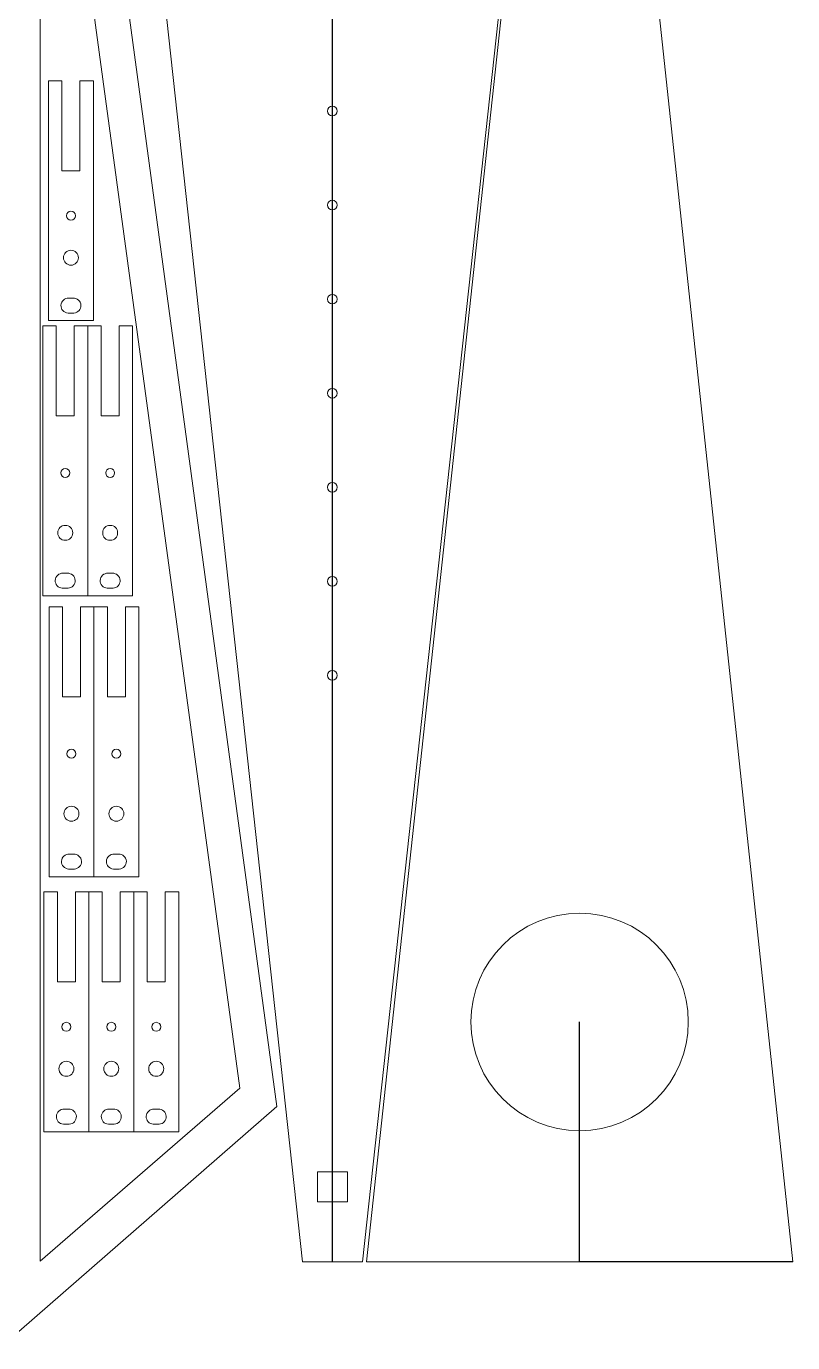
# Model space of a CAD drawing. Header units: inches. Extents: x 10.9 to 61.7, y -4.2 to 41.9.
# Drawn here: x 48.94 to 61.74, y -0.12 to 21.84 of the extents above; entities that cross this region are included whole.
import ezdxf

# ---------------------------------------------------------------- set-up
doc = ezdxf.new("R2010")
doc.units = ezdxf.units.IN
doc.header["$MEASUREMENT"] = 0
doc.layers.get('0').update_dxf_attribs({"plot": 0})
doc.layers.add('cut', color=6, linetype='Continuous', lineweight=0)

msp = doc.modelspace()

# ---------------------------------------------------------------- linework, layer by layer
for p, q in [((54.052, 1.233), (54.052, 33.233)), ((54.052, 1.233), (54.052, 11.014)), ((58.178, 1.233), (58.178, 5.233)), ((61.736, 1.233), (58.178, 1.233))]:
    msp.add_line(p, q)
at = {"layer": 'cut'}
for p, q in [((50.052, 33.233), (53.552, 1.233)), ((54.552, 1.233), (58.052, 33.233)), ((49.537, 30.309), (53.126, 3.821)), ((49.173, 28.645), (49.173, 1.244)), ((52.507, 4.129), (49.173, 28.645)), ((54.622, 1.233), (57.502, 27.864)), ((61.736, 1.233), (58.886, 27.864)), ((49.537, 20.93), (49.312, 20.93)), ((49.312, 16.93), (49.312, 20.93)), ((49.537, 19.43), (49.537, 20.93)), ((50.062, 20.93), (49.837, 20.93)), ((49.837, 20.93), (49.837, 19.43)), ((50.062, 16.93), (50.062, 20.93)), ((49.837, 19.43), (49.537, 19.43)), ((50.062, 16.93), (49.312, 16.93)), ((49.442, 16.841), (49.217, 16.841)), ((49.217, 16.841), (49.217, 12.341)), ((49.442, 15.341), (49.442, 16.841)), ((49.967, 16.841), (49.742, 16.841)), ((49.742, 16.841), (49.742, 15.341)), ((50.192, 16.841), (49.967, 16.841)), ((49.967, 12.341), (49.967, 16.841)), ((50.192, 15.341), (50.192, 16.841)), ((50.717, 16.841), (50.492, 16.841)), ((50.492, 16.841), (50.492, 15.341)), ((50.717, 16.841), (50.717, 12.341)), ((49.742, 15.341), (49.442, 15.341)), ((50.492, 15.341), (50.192, 15.341)), ((49.967, 12.341), (49.217, 12.341)), ((50.717, 12.341), (49.967, 12.341)), ((49.546, 12.156), (49.321, 12.156)), ((49.321, 12.156), (49.321, 7.656)), ((49.546, 10.656), (49.546, 12.156)), ((50.071, 12.156), (49.846, 12.156)), ((49.846, 12.156), (49.846, 10.656)), ((50.296, 12.156), (50.071, 12.156)), ((50.071, 7.656), (50.071, 12.156)), ((50.296, 10.656), (50.296, 12.156)), ((50.821, 12.156), (50.596, 12.156)), ((50.596, 12.156), (50.596, 10.656)), ((50.821, 7.656), (50.821, 12.156)), ((49.846, 10.656), (49.546, 10.656)), ((50.596, 10.656), (50.296, 10.656)), ((50.071, 7.656), (49.321, 7.656)), ((50.821, 7.656), (50.071, 7.656)), ((49.461, 7.402), (49.236, 7.402)), ((49.236, 7.402), (49.236, 3.402)), ((49.461, 5.902), (49.461, 7.402)), ((49.986, 7.402), (49.761, 7.402)), ((49.761, 7.402), (49.761, 5.902)), ((50.211, 7.402), (49.986, 7.402)), ((49.986, 3.402), (49.986, 7.402)), ((50.211, 5.902), (50.211, 7.402)), ((50.736, 7.402), (50.511, 7.402)), ((50.511, 7.402), (50.511, 5.902)), ((50.961, 7.402), (50.736, 7.402)), ((50.736, 3.402), (50.736, 7.402)), ((50.961, 5.902), (50.961, 7.402)), ((51.486, 7.402), (51.261, 7.402)), ((51.261, 7.402), (51.261, 5.902)), ((51.486, 7.402), (51.486, 3.402)), ((49.761, 5.902), (49.461, 5.902)), ((50.511, 5.902), (50.211, 5.902)), ((51.261, 5.902), (50.961, 5.902)), ((49.173, 1.244), (52.507, 4.129)), ((48.598, -0.116), (53.126, 3.821)), ((49.986, 3.402), (49.236, 3.402)), ((50.736, 3.402), (49.986, 3.402)), ((51.486, 3.402), (50.736, 3.402)), ((53.802, 2.233), (53.802, 2.733)), ((54.302, 2.733), (53.802, 2.733)), ((54.302, 2.233), (54.302, 2.733)), ((54.302, 2.233), (53.802, 2.233)), ((53.552, 1.233), (54.552, 1.233)), ((61.736, 1.233), (54.622, 1.233))]:
    msp.add_line(p, q, dxfattribs=at)
for centre, radius in [((54.052, 20.426), 0.0805), ((54.052, 18.857), 0.0805), ((49.687, 18.68), 0.075), ((49.687, 17.98), 0.125), ((54.052, 17.288), 0.0805), ((54.052, 15.719), 0.0805), ((49.592, 14.391), 0.075), ((50.342, 14.391), 0.075), ((54.052, 14.151), 0.0805), ((49.592, 13.391), 0.125), ((50.342, 13.391), 0.125), ((54.052, 12.582), 0.0805), ((54.052, 11.013), 0.0805), ((49.696, 9.706), 0.075), ((50.446, 9.706), 0.075), ((49.696, 8.706), 0.125), ((50.446, 8.706), 0.125), ((58.178, 5.233), 1.815), ((49.611, 5.152), 0.075), ((50.361, 5.152), 0.075), ((51.111, 5.152), 0.075), ((49.611, 4.452), 0.125), ((50.361, 4.452), 0.125), ((51.111, 4.452), 0.125)]:
    msp.add_circle(centre, radius, dxfattribs=at)
for centre, radius, start, end in [((49.645, 17.181), 0.125, 87, 267), ((49.687, 17.98), 0.675, 267, 273), ((49.687, 17.98), 0.675, 267, 273), ((49.729, 17.181), 0.125, 273, 93), ((49.687, 17.98), 0.925, 267, 273), ((49.55, 12.592), 0.125, 87, 267), ((49.592, 13.391), 0.675, 267, 273), ((49.592, 13.391), 0.675, 267, 273), ((49.633, 12.592), 0.125, 273, 93), ((50.3, 12.592), 0.125, 87, 267), ((50.342, 13.391), 0.675, 267, 273), ((50.342, 13.391), 0.675, 267, 273), ((50.383, 12.592), 0.125, 273, 93), ((49.592, 13.391), 0.925, 267, 273), ((50.342, 13.391), 0.925, 267, 273), ((49.654, 7.908), 0.125, 87, 267), ((49.696, 8.706), 0.675, 267, 273), ((49.696, 8.706), 0.675, 267, 273), ((49.738, 7.908), 0.125, 273, 93), ((50.404, 7.908), 0.125, 87, 267), ((50.446, 8.706), 0.675, 267, 273), ((50.446, 8.706), 0.675, 267, 273), ((50.488, 7.908), 0.125, 273, 93), ((49.696, 8.706), 0.925, 267, 273), ((50.446, 8.706), 0.925, 267, 273), ((49.569, 3.653), 0.125, 87, 267), ((49.611, 4.452), 0.675, 267, 273), ((49.611, 4.452), 0.675, 267, 273), ((49.653, 3.653), 0.125, 273, 93), ((50.319, 3.653), 0.125, 87, 267), ((50.361, 4.452), 0.675, 267, 273), ((50.361, 4.452), 0.675, 267, 273), ((50.403, 3.653), 0.125, 273, 93), ((51.069, 3.653), 0.125, 87, 267), ((51.111, 4.452), 0.675, 267, 273), ((51.111, 4.452), 0.675, 267, 273), ((51.153, 3.653), 0.125, 273, 93), ((49.611, 4.452), 0.925, 267, 273), ((50.361, 4.452), 0.925, 267, 273), ((51.111, 4.452), 0.925, 267, 273)]:
    msp.add_arc(centre, radius, start, end, dxfattribs=at)

doc.saveas('drawing.dxf')
